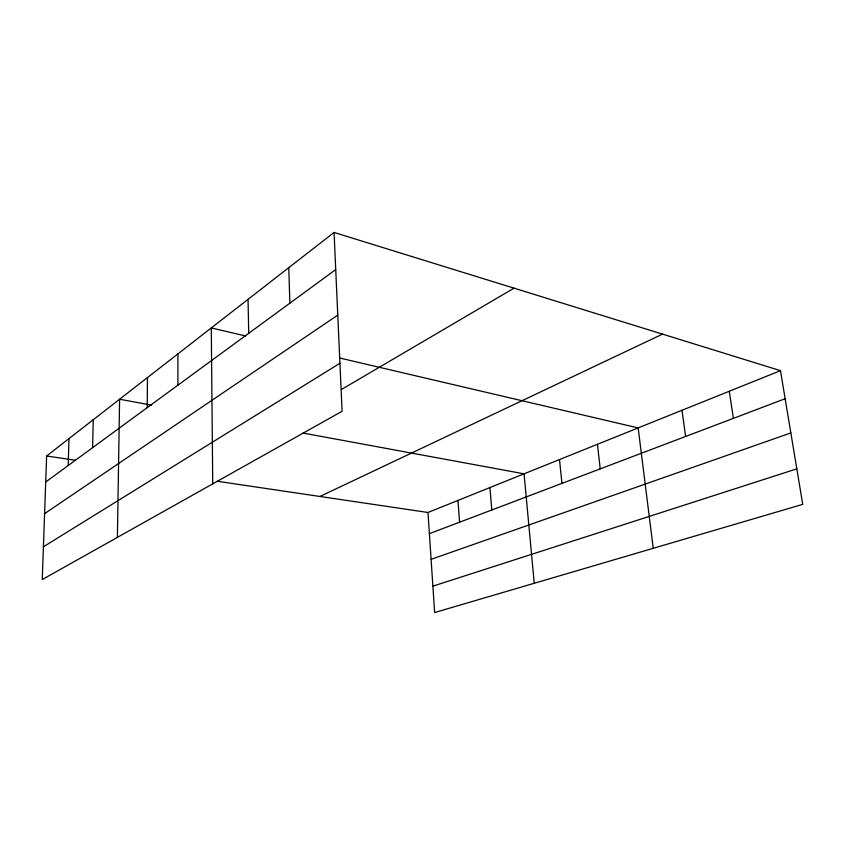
<?xml version="1.0" encoding="UTF-8"?>
<svg xmlns="http://www.w3.org/2000/svg" width="845" height="845" viewBox="0 0 845 845"><rect width="100%" height="100%" fill="white"/><g stroke="black" fill="none" stroke-linecap="round" stroke-linejoin="round"><path stroke-width="1.27" d="M147.22 407.66L147.474 377.567M117.392 537.378L119.599 399.241L151.667 405.156M92.601 447.66L93.246 419.733M68.213 465.521L69.005 438.587M334.06 232.449L46.633 455.994L42.25 579.543L342.088 411.272L334.06 232.449L780.474 370.649L802.75 504.359L434.636 612.551L427.982 512.482L780.474 370.649M45.704 482.009L335.729 269.587M44.584 513.644L337.778 315.111M43.412 546.799L339.933 363.276M341.898 389.239L514.035 288.166M319.896 496.48L662.512 334.134M429.387 533.66L785.153 398.724M431.098 559.337L790.846 432.925M432.883 586.155L796.835 468.838M46.633 455.994L75.321 460.25M217.271 481.27L427.982 512.482M302.911 433.041L524.058 473.823L534.251 583.272M245.62 335.983L211.282 327.934L212.739 483.868M339.711 358.016L638.155 427.919L653.238 548.31M729.277 391.256L733.386 418.359M681.989 410.279L685.601 436.485M597.436 444.301L600.225 468.869M559.496 459.564L561.946 483.382M489.931 487.554L491.801 509.989M457.969 500.42L459.595 522.21M288.758 267.685L289.877 303.175M248.05 299.341L248.726 333.31M177.904 353.897L177.904 385.183"/></g></svg>
